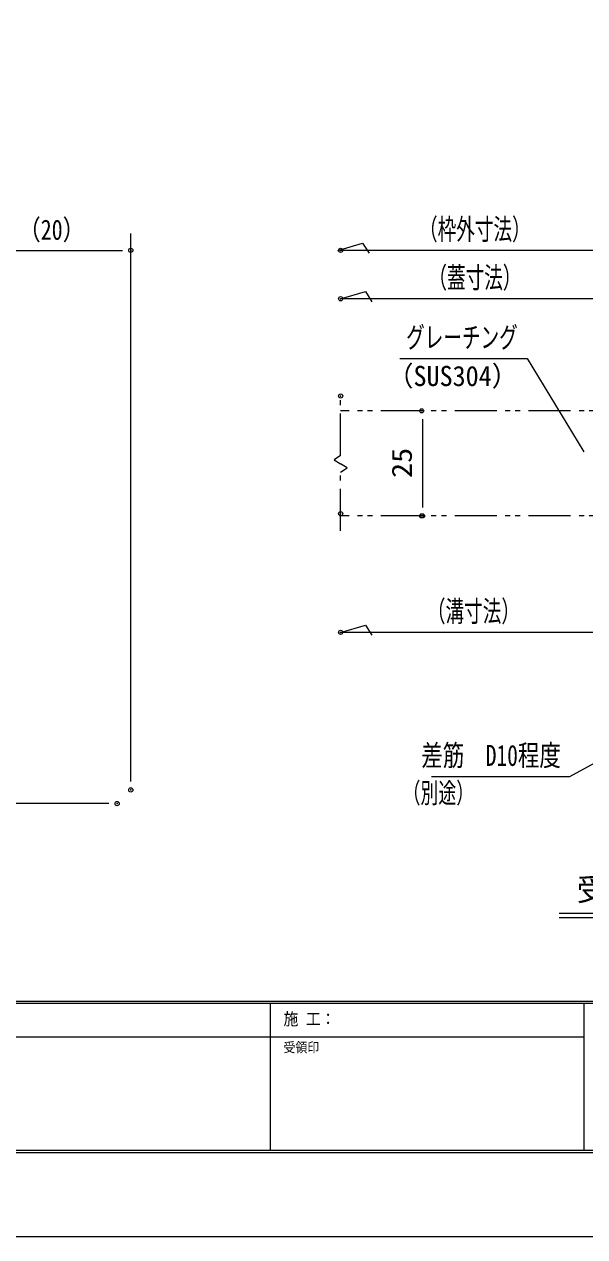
# Model space of a CAD drawing. Units: millimetres, scale not verified. Extents: x -1050 to 1050, y -742 to 742.
# Drawn here: x 307 to 641, y -742 to -21 of the extents above; entities that cross this region are included whole.
import ezdxf
from ezdxf.enums import TextEntityAlignment as Align

# ---------------------------------------------------------------- set-up
doc = ezdxf.new("R2010")
doc.units = ezdxf.units.MM
doc.header["$LTSCALE"] = 5
doc.header["$PDMODE"] = 32
doc.header["$PDSIZE"] = 2.5
doc.linetypes.add('DOUBLE_CHAIN1', pattern=[8.8, 5, -1, 0.6, -0.6, 0.6, -1])
for name, color, linetype, lineweight in [('0-0_7-図\u3000枠', 4, 'Continuous', 9), ('0-3_寸法注釈', 2, 'Continuous', 9), ('0-5_DEFPOINTS', 134, 'Continuous', 9), ('0-6_蓋', 5, 'Continuous', 9), ('0-7_想像線', 134, 'DOUBLE_CHAIN1', 9)]:
    doc.layers.add(name, color=color, linetype=linetype, lineweight=lineweight)
doc.styles.add('HG丸ｺﾞｼｯｸM-PRO', font='')
doc.styles.add('ＭＳ ゴシック', font='')
doc.styles.get('HG丸ｺﾞｼｯｸM-PRO').set_extended_font_data('HG丸ｺﾞｼｯｸM-PRO')
doc.styles.get('ＭＳ ゴシック').set_extended_font_data('MS Gothic')

msp = doc.modelspace()

# ---------------------------------------------------------------- linework, layer by layer
at = {"layer": '0-0_7-図\u3000枠'}
for p, q in [((998.75, -602.5), (-973.75, -602.5)), ((998.75, -603.75), (-973.75, -603.75)), ((453.75, -691.25), (453.75, -603.75)), ((640.5, -691.25), (640.5, -603.75)), ((640.5, -623.75), (116.25, -623.75)), ((1000, -692.5), (-975, -692.5)), ((998.75, -691.25), (-973.75, -691.25))]:
    msp.add_line(p, q, dxfattribs=at)
at = {"layer": '0-3_寸法注釈'}
for p, q in [((370.45, -471.565), (370.45, -145.474)), ((278.93, -155.474), (365.45, -155.474)), ((727.95, -155.474), (495.45, -155.474)), ((720.45, -184.255), (495.45, -184.255)), ((544.185, -255.971), (544.185, -308.471)), ((652.95, -382.826), (495.45, -382.826)), ((357.318, -484.697), (23.705, -484.697)), ((625.573, -550.021), (788.652, -550.021)), ((625.573, -552.521), (788.652, -552.521))]:
    msp.add_line(p, q, dxfattribs=at)
for points in [[(493.745, -155.474), (508.548, -151.146), (512.376, -157.222)], [(495.45, -184.255), (510.253, -179.926), (514.08, -186.003)], [(530.622, -219.793), (606.589, -219.793), (640.318, -275.44)], [(495.45, -382.826), (510.253, -378.497), (514.08, -384.574)], [(549.657, -468.619), (631.881, -468.619), (757.025, -400.445)]]:
    msp.add_lwpolyline(points, dxfattribs=at)
at = {"layer": '0-5_DEFPOINTS'}
msp.add_lwpolyline([(-1050, -742.5), (-1050, 742.5), (1050, 742.5), (1050, -742.5)], close=True, dxfattribs=at)
for p in [(370.45, -155.474), (495.45, -155.474), (495.45, -184.255), (495.45, -242.146), (543.742, -250.971), (495.45, -312.221), (543.742, -313.471), (544.185, -313.471), (495.45, -382.826), (370.45, -476.565), (362.318, -484.697)]:
    msp.add_point(p, dxfattribs=at)
at = {"layer": '0-6_蓋', "linetype": 'DOUBLE_CHAIN1'}
for p, q in [((720.45, -250.971), (495.45, -250.971)), ((720.45, -313.471), (495.45, -313.471))]:
    msp.add_line(p, q, dxfattribs=at)
at = {"layer": '0-7_想像線'}
for p, q in [((495.45, -277.551), (495.45, -242.66)), ((495.45, -277.551), (491.523, -280.18)), ((491.523, -280.18), (495.45, -282.511)), ((499.377, -284.843), (495.45, -282.511)), ((495.45, -287.471), (499.377, -284.843)), ((495.45, -322.388), (495.45, -287.471))]:
    msp.add_line(p, q, dxfattribs=at)

# ---------------------------------------------------------------- texts
at = {"layer": '0-0_7-図\u3000枠', "color": 7, "style": 'ＭＳ ゴシック', "width": 0.9}
msp.add_text('施 工：', height=7.216, dxfattribs=at).set_placement((461.438, -618.654), align=Align.BOTTOM_LEFT)
at = {"layer": '0-0_7-図\u3000枠', "color": 5, "style": 'ＭＳ ゴシック', "width": 0.9}
msp.add_text('受領印', height=5.773, dxfattribs=at).set_placement((461.438, -634.42), align=Align.BOTTOM_LEFT)
at = {"layer": '0-3_寸法注釈', "color": 7, "style": 'ＭＳ ゴシック'}
for s, height, width, p in [('（20）', 12.02, 0.8, (303.675, -152.787)), ('（枠外寸法）', 12.5, 0.65, (542.156, -152.88)), ('（蓋寸法）', 12.5, 0.65, (547.739, -181.66)), ('グレーチング', 12.5, 0.65, (534.467, -217.199)), ('（SUS304）', 12.02, 0.95, (523.271, -239.843)), ('（溝寸法）', 12.5, 0.65, (546.861, -380.231)), ('差筋\u3000D10程度', 12.51, 0.75, (543.501, -466.024)), ('（別途）', 12.02, 0.65, (532.364, -487.988))]:
    msp.add_text(s, height=height, dxfattribs=dict(at, width=width)).set_placement(p, align=Align.BOTTOM_LEFT)
at = {"layer": '0-3_寸法注釈', "color": 7, "style": 'ＭＳ ゴシック', "width": 1.1}
msp.add_text('25', height=12.02, rotation=90, dxfattribs=at).set_placement((541.498, -290.955), align=Align.BOTTOM_LEFT)
at = {"layer": '0-3_寸法注釈', "color": 7, "style": 'HG丸ｺﾞｼｯｸM-PRO'}
msp.add_text('受枠施工参考図', height=13.6, dxfattribs=at).set_placement((636.024, -546.664), align=Align.BOTTOM_LEFT)

doc.saveas('drawing.dxf')
